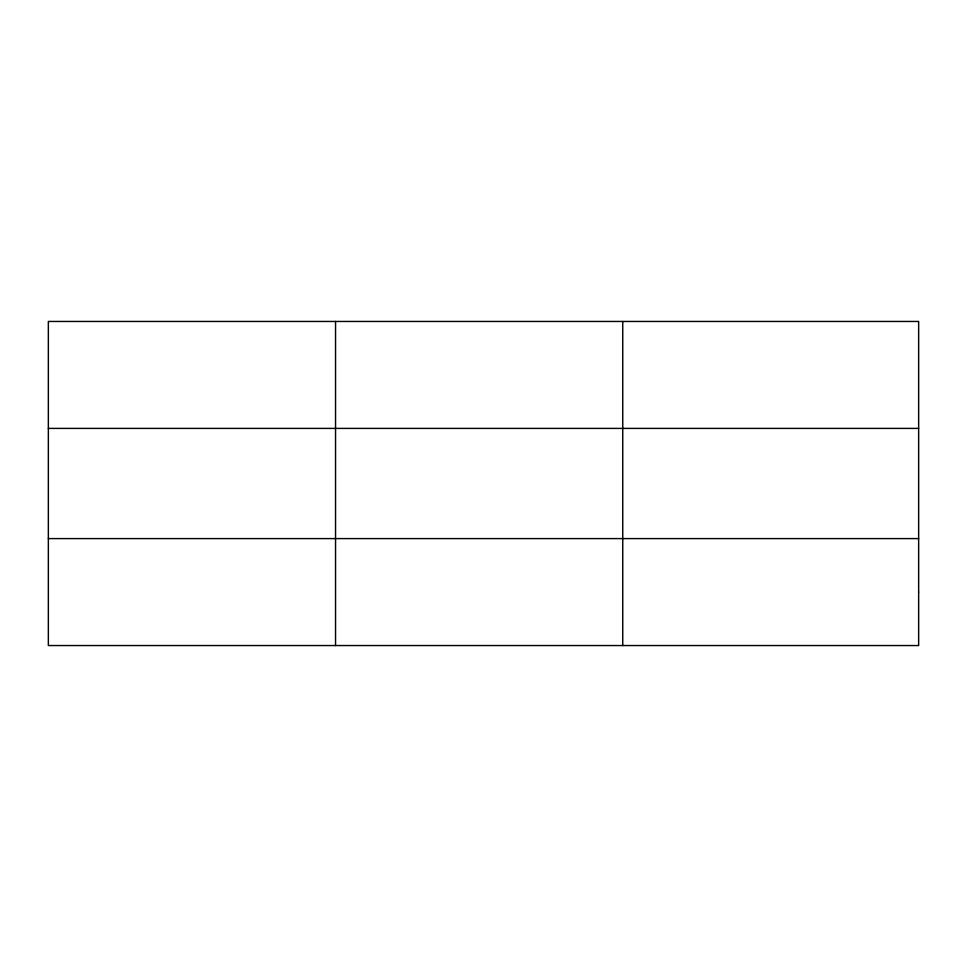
<?xml version="1.0" encoding="UTF-8"?>
<svg xmlns="http://www.w3.org/2000/svg" width="967" height="967" viewBox="0 0 967 967"><rect width="100%" height="100%" fill="white"/><g stroke="black" fill="none" stroke-linecap="round" stroke-linejoin="round"><path stroke-width="1.45" d="M335.549 645.545L335.549 321.455M622.748 645.545L622.748 321.455M48.35 428.405L918.65 428.405M48.35 538.595L918.65 538.595M918.65 592.07L918.65 645.545L48.35 645.545L48.35 321.455L918.65 321.455L918.65 592.07"/></g></svg>
